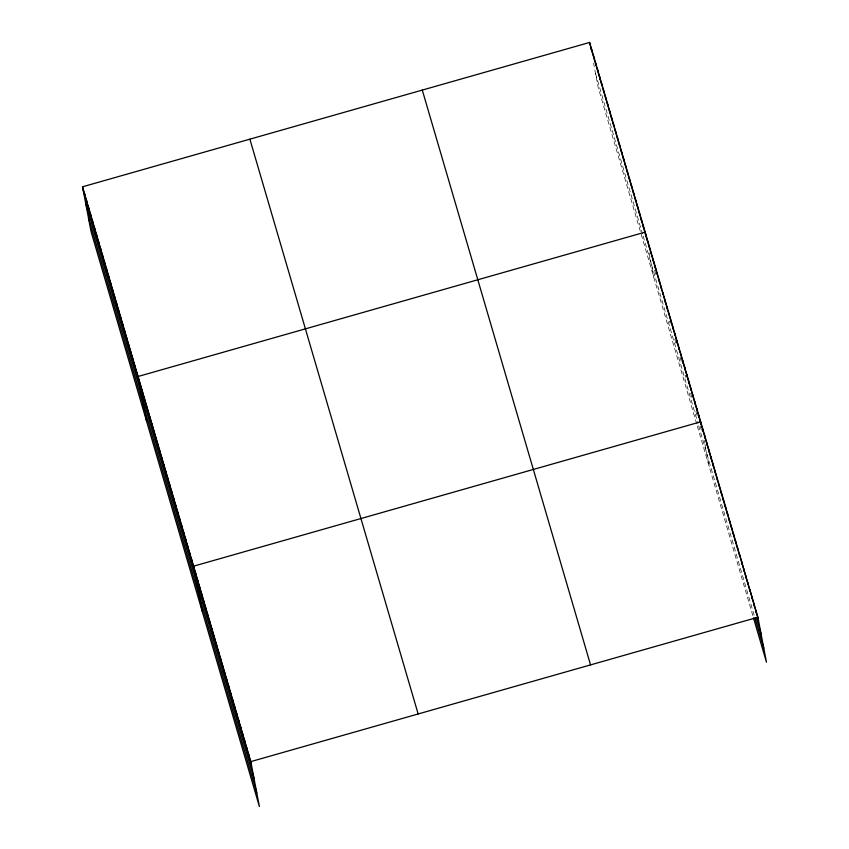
<?xml version="1.0" encoding="UTF-8"?>
<svg xmlns="http://www.w3.org/2000/svg" width="849" height="849" viewBox="0 0 849 849"><rect width="100%" height="100%" fill="white"/><g stroke="black" fill="none" stroke-linecap="round" stroke-linejoin="round"><path stroke-width="0.64" stroke-dasharray="4.25 3.18" d="M654.6 270.247L655.927 274.768M669.479 321.06L670.137 323.32M674.764 339.122L676.091 343.643M680.06 357.185L681.376 361.706M685.345 375.258L686.003 377.508M690.63 393.32L691.956 397.831M695.925 411.383L697.241 415.904M700.223 426.06L701.868 431.706M595.531 73.46L642.47 233.793M643.128 236.054L697.995 423.481M698.663 425.731L754.612 616.852M696.689 423.853L598.184 87.394L593.578 63.208M697.347 426.113L753.18 616.83M704.245 440.535L704.638 442.584M705.031 444.632L709.255 466.759M649.103 252.896L653.719 277.071"/><path stroke-width="1.27" d="M82.533 186.801L250.816 761.606L259.391 806.55L91.108 231.745L82.533 186.801L589.609 42.45L757.892 617.255L766.467 662.199L753.519 617.987M250.816 761.606L757.892 617.255M590.469 46.313L591.785 50.823M592.114 51.959L596.083 65.511L595.563 62.773M596.412 66.636L602.037 85.834L601.516 83.096M602.365 86.959L607.98 106.157L607.459 103.419M608.319 107.282L613.933 126.48L613.413 123.742M614.262 127.605L619.887 146.803L619.367 144.065M620.216 147.928L625.83 167.126L625.31 164.388M626.169 168.251L651.289 254.063M651.618 255.188L657.232 274.386M657.561 275.511L661.53 289.063L661.01 286.336M661.859 290.188L663.186 294.709M663.515 295.834L667.484 309.386L666.964 306.659M667.813 310.511L669.139 315.032M669.468 316.157L673.437 329.709L672.907 326.982M673.766 330.845L675.082 335.355M675.411 336.48L679.38 350.032L678.86 347.305M679.709 351.168L681.036 355.678M681.365 356.813L685.334 370.355L684.814 367.628M685.663 371.491L686.99 376.001M687.319 377.136L691.277 390.678L690.757 387.951M691.617 391.813L697.231 411.001L696.711 408.273M697.56 412.136L717.543 480.396L717.023 477.658M717.883 481.553L727.763 515.29L727.243 512.552M728.102 516.457L737.983 550.184L737.463 547.456M738.322 551.351L739.681 556.01M748.531 586.256L749.9 590.904M758.412 619.982L749.72 589.333M756.3 617.626L761.065 633.916M754.952 618.019L763.803 648.265M422.282 90.09L590.554 664.894M249.871 139.172L418.154 713.967M83.053 189.539L251.336 764.344M85.717 203.463L253.989 778.268M88.455 217.822L256.727 792.626M755.843 610.272L756.374 613.01M753.806 603.289L754.326 606.027M751.758 596.316L752.278 599.044M747.672 582.35L748.192 585.088L739.5 554.439M745.634 575.378L746.154 578.105M743.586 568.395L744.106 571.133M741.548 561.412L742.068 564.15M735.414 540.473L735.934 543.211M733.366 533.501L733.897 536.228M731.329 526.518L731.849 529.245M729.28 519.535L729.8 522.273M725.195 505.579L725.715 508.307M723.157 498.596L723.677 501.334M721.109 491.613L721.629 494.351M719.071 484.641L719.411 486.456M714.985 470.675L715.505 473.413M712.937 463.703L713.457 466.43M710.889 456.72L711.42 459.447M708.851 449.737L709.371 452.475M706.803 442.764L707.323 445.492M704.766 435.781L705.286 438.509M702.717 428.798L703.237 431.536M701.2 424.553L700.68 421.815L193.604 566.177L202.168 611.121M698.695 415.044L699.045 416.87M694.726 401.492L695.246 404.23M692.742 394.721L693.092 396.547M688.772 381.169L689.303 383.907M686.799 374.398L687.138 376.224M682.829 360.846L683.349 363.584M680.845 354.075L681.195 355.901M676.876 340.523L677.396 343.261M674.891 333.753L675.242 335.578M670.933 320.2L671.453 322.938M668.948 313.43L669.288 315.255M664.979 299.877L665.499 302.615M662.995 293.107L663.345 294.932M659.026 279.554L659.546 282.293M657.041 272.784L657.391 274.609M655.057 266.002L655.587 268.74M653.083 259.232L653.603 261.97M651.098 252.461L651.438 254.275M649.114 245.679L649.634 248.417M647.129 238.909L647.649 241.647M646.047 236.86L645.144 232.138L138.069 376.489L146.644 421.433M643.16 225.356L643.68 228.094M641.175 218.586L641.695 221.324M639.191 211.815L639.721 214.542M637.217 205.034L637.737 207.772M635.232 198.263L635.752 201.001M633.248 191.492L633.768 194.219M631.263 184.711L631.783 187.449M629.279 177.94L629.799 180.667M627.294 171.169L627.814 173.896M623.325 157.617L623.845 160.344M621.341 150.846L621.871 153.573M617.382 137.294L617.902 140.021M615.398 130.523L615.918 133.251M611.429 116.971L611.949 119.698M609.444 110.19L609.964 112.928M605.475 96.648L606.006 99.375M603.501 89.867L603.841 91.692M599.532 76.325L600.052 79.053M597.547 69.544L597.898 71.369M593.578 56.002L594.098 58.73M591.594 49.221L591.944 51.046M589.609 42.45L590.129 45.188M590.511 47.173L590.893 49.168M248.768 754.634L249.288 757.361M246.73 747.651L247.25 750.378M244.682 740.668L245.202 743.406M242.644 733.695L243.164 736.423M240.596 726.712L241.116 729.44M238.558 719.729L239.078 722.467M236.51 712.746L237.03 715.484M234.462 705.774L234.993 708.501M232.424 698.791L232.944 701.529M230.376 691.808L230.896 694.546M228.339 684.835L228.859 687.563M226.29 677.852L226.81 680.58M224.253 670.869L224.773 673.607M222.205 663.897L222.725 666.624M220.167 656.914L220.687 659.641M218.119 649.931L218.639 652.669M216.081 642.958L216.601 645.686M214.033 635.975L214.553 638.703M211.985 628.992L212.515 631.73M209.947 622.009L210.467 624.747M207.899 615.037L208.419 617.764M205.861 608.054L206.381 610.792M203.813 601.071L204.333 603.809M201.775 594.098L202.295 596.826M199.727 587.115L200.247 589.843M197.69 580.132L198.21 582.87M195.641 573.16L196.161 575.887M191.619 559.406L192.139 562.134M189.635 552.625L190.155 555.363M187.65 545.854L188.17 548.581M185.666 539.083L186.186 541.811M183.681 532.302L184.201 535.04M181.697 525.531L182.217 528.258M179.712 518.75L180.243 521.488M177.738 511.979L178.258 514.717M175.754 505.208L176.274 507.935M173.769 498.427L174.289 501.165M171.785 491.656L172.305 494.394M169.8 484.885L170.32 487.613M167.815 478.104L168.335 480.842M165.831 471.333L166.351 474.071M163.846 464.562L164.366 467.29M161.862 457.781L162.392 460.519M159.888 451.01L160.408 453.748M157.903 444.239L158.423 446.967M155.919 437.458L156.439 440.196M153.934 430.687L154.454 433.414M151.95 423.916L152.47 426.644M149.965 417.135L150.485 419.873M147.981 410.364L148.501 413.092M145.996 403.593L146.527 406.321M144.022 396.812L144.542 399.55M142.038 390.041L142.558 392.769M140.053 383.27L140.573 385.998M136.084 369.718L136.604 372.446M134.1 362.937L134.62 365.675M132.115 356.166L132.635 358.904M130.13 349.395L130.65 352.123M128.146 342.614L128.677 345.352M126.172 335.843L126.692 338.581M124.187 329.072L124.707 331.8M122.203 322.291L122.723 325.029M120.218 315.52L120.738 318.258M118.234 308.749L118.754 311.477M116.249 301.968L116.769 304.706M114.265 295.197L114.785 297.935M112.28 288.427L112.811 291.154M110.306 281.645L110.826 284.383M108.322 274.874L108.842 277.602M106.337 268.104L106.857 270.831M104.353 261.322L104.873 264.06M102.368 254.551L102.888 257.279M100.384 247.781L100.904 250.508M98.399 240.999L98.919 243.737M96.415 234.228L96.935 236.956M94.43 227.458L94.961 230.185M92.456 220.676L92.976 223.414M90.472 213.906L90.992 216.633M88.487 207.124L89.007 209.862M86.502 200.353L87.023 203.091M84.518 193.583L85.038 196.31"/></g></svg>
